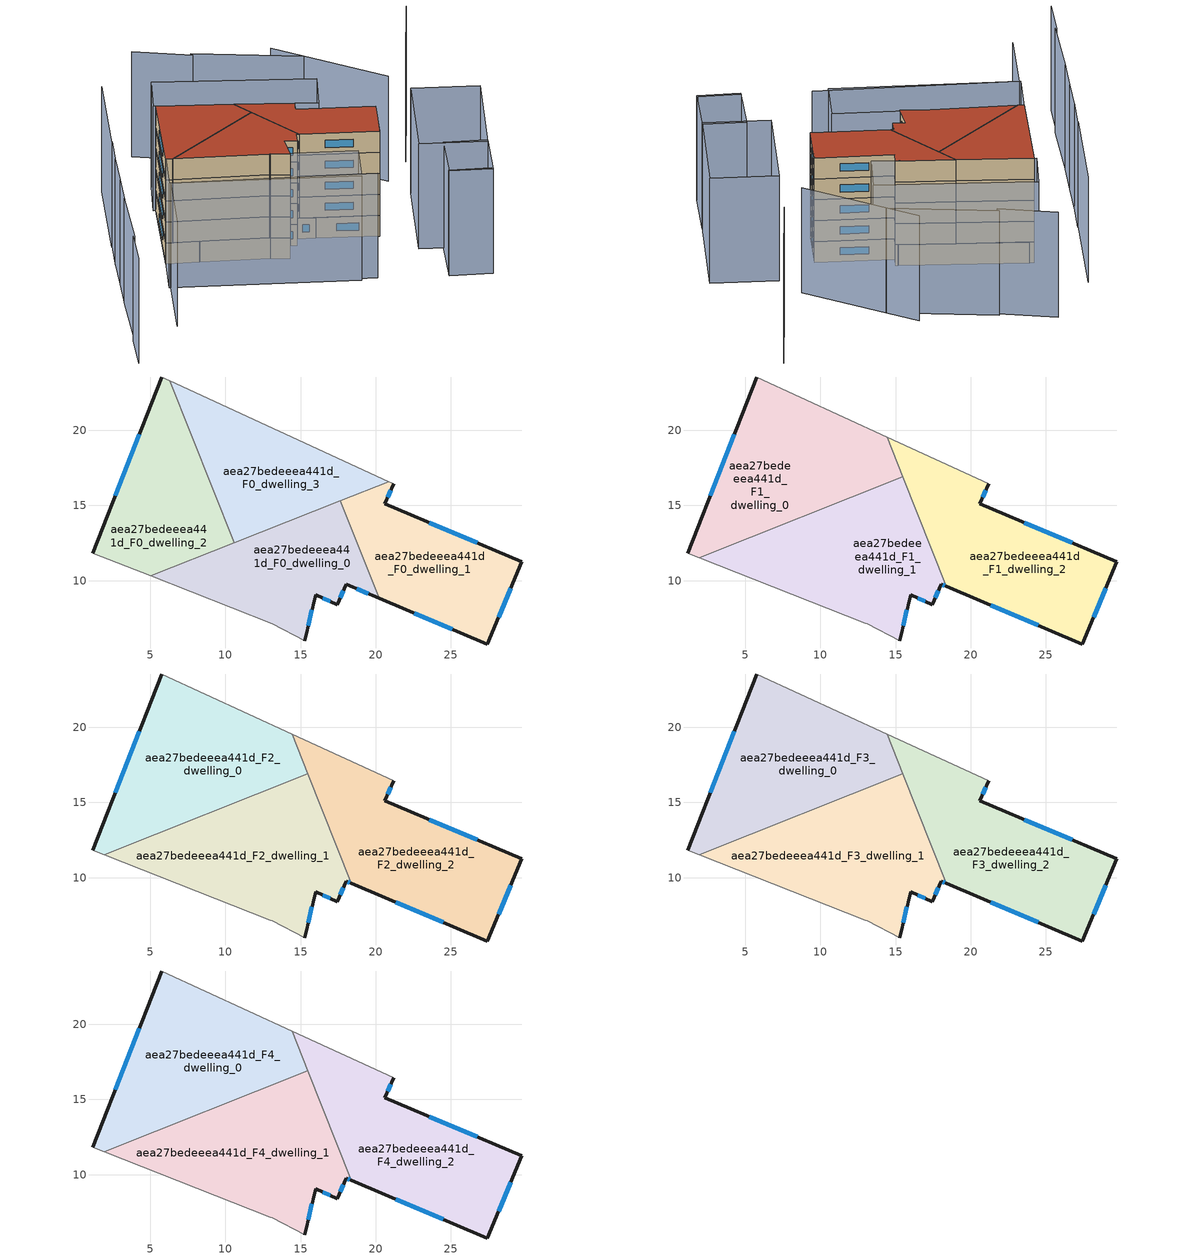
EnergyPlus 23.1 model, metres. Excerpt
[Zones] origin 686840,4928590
aea27bedeeea441d_F0_dwelling_0
 floor ground (EU_floor_Construction): 17.66,15.32 20.23,8.84 18.05,9.76 17.45,8.4 16,9.05 15.27,6 13.13,7.12 10.57,12.51 z0; 10.57,12.51 13.13,7.12 5.03,10.31 z0
 wall outside (EU_wall_Construction): 15.27,6 16,9.05 17.45,8.4 18.05,9.76 20.23,8.84 z0:3
 wall adiabatic (EU_wall_Construction): 5.03,10.31 13.13,7.12 15.27,6 z0:3
 wall to aea27bedeeea441d_F0_dwelling_1 (EU_wall_Construction): 20.23,8.84 17.66,15.32 z0:3
 wall to aea27bedeeea441d_F0_dwelling_3 (EU_wall_Construction): 17.66,15.32 10.57,12.51 z0:3
 wall to aea27bedeeea441d_F0_dwelling_2 (EU_wall_Construction): 10.57,12.51 5.03,10.31 z0:3
 window (EU_Window_Construction): 15.5,6.99 15.76,8.06 / 18.76,9.46 19.52,9.14 / 17.64,8.84 17.85,9.32 / 16.47,8.84 16.98,8.61 z0.98:2.02
aea27bedeeea441d_F0_dwelling_1
 floor ground (EU_floor_Construction): 29.74,11.27 27.44,5.78 20.23,8.84 17.66,15.32 20.87,16.6 21.21,16.44 20.6,15.1 z0
 wall outside (EU_wall_Construction): 20.23,8.84 27.44,5.78 29.74,11.27 20.6,15.1 21.21,16.44 z0:3
 wall adiabatic (EU_wall_Construction): 21.21,16.44 20.87,16.6 z0:3
 wall to aea27bedeeea441d_F0_dwelling_3 (EU_wall_Construction): 20.87,16.6 17.66,15.32 z0:3
 window (EU_Window_Construction): 20.8,15.54 21.01,16.01 / 26.76,12.52 23.57,13.86 / 28.18,7.57 28.99,9.49 / 22.57,7.84 25.09,6.78 z0.98:2.02
aea27bedeeea441d_F0_dwelling_2
 floor ground (EU_floor_Construction): 6.28,23.31 10.57,12.51 5.03,10.31 1.16,11.83 5.77,23.55 z0
 wall outside (EU_wall_Construction): 5.77,23.55 1.16,11.83 z0:3
 wall adiabatic (EU_wall_Construction): 1.16,11.83 5.03,10.31 / 6.29,23.31 5.77,23.55 z0:3
 wall to aea27bedeeea441d_F0_dwelling_3 (EU_wall_Construction): 10.57,12.51 6.29,23.31 z0:3
 window (EU_Window_Construction): 4.27,19.74 2.66,15.64 z0.98:2.02
aea27bedeeea441d_F0_dwelling_3
 floor ground (EU_floor_Construction): 20.87,16.6 10.57,12.51 6.29,23.31 z0
 wall adiabatic (EU_wall_Construction): 20.87,16.6 6.29,23.31 z0:3
aea27bedeeea441d_F1_dwelling_0
 floor to aea27bedeeea441d_F0_dwelling_2 (EU_floor_Construction): 6.29,23.31 9.73,14.62 1.93,11.53 1.16,11.83 5.77,23.55 z3
 floor to aea27bedeeea441d_F0_dwelling_3 (EU_floor_Construction): 14.44,19.56 15.49,16.91 9.73,14.62 6.29,23.31 z3
 wall outside (EU_wall_Construction): 5.77,23.55 1.16,11.83 z3:6
 wall adiabatic (EU_wall_Construction): 14.44,19.56 5.77,23.55 / 1.16,11.83 1.93,11.53 z3:6
 wall to aea27bedeeea441d_F1_dwelling_1 (EU_wall_Construction): 1.93,11.53 15.49,16.91 z3:6
 wall to aea27bedeeea441d_F1_dwelling_2 (EU_wall_Construction): 15.49,16.91 14.44,19.56 z3:6
 window (EU_Window_Construction): 4.27,19.74 2.66,15.64 z3.98:5.02
aea27bedeeea441d_F1_dwelling_1
 floor to aea27bedeeea441d_F0_dwelling_0 (EU_floor_Construction): 16.33,14.79 18.38,9.62 18.05,9.76 17.45,8.4 16,9.05 11.99,9.51 10.57,12.51 z3; 10.57,12.51 11.93,9.52 5.03,10.31 z3; 11.93,9.52 12.99,7.18 5.03,10.31 z3; 16,9.05 15.27,6 13.13,7.12 11.99,9.51 z3; 10.57,12.51 11.99,9.51 11.93,9.52 z3; 11.99,9.51 13.13,7.12 12.99,7.18 11.93,9.52 z3
 floor to aea27bedeeea441d_F0_dwelling_3 (EU_floor_Construction): 15.49,16.91 16.33,14.79 10.57,12.51 9.73,14.62 z3
 floor to aea27bedeeea441d_F0_dwelling_2 (EU_floor_Construction): 9.73,14.62 10.57,12.51 5.03,10.31 1.93,11.53 z3
 wall outside (EU_wall_Construction): 15.27,6 16,9.05 17.45,8.4 18.05,9.76 18.39,9.62 z3:6
 wall adiabatic (EU_wall_Construction): 1.93,11.53 12.99,7.18 13.13,7.12 15.27,6 z3:6
 wall to aea27bedeeea441d_F1_dwelling_2 (EU_wall_Construction): 18.39,9.62 15.49,16.91 z3:6
 window (EU_Window_Construction): 18.16,9.72 18.28,9.67 / 17.64,8.84 17.85,9.32 / 16.47,8.84 16.98,8.61 / 15.5,6.99 15.76,8.06 z3.98:5.02
aea27bedeeea441d_F1_dwelling_2
 floor to aea27bedeeea441d_F0_dwelling_0 (EU_floor_Construction): 17.66,15.32 20.23,8.84 18.38,9.62 16.33,14.79 z3
 floor to aea27bedeeea441d_F0_dwelling_3 (EU_floor_Construction): 20.87,16.6 16.33,14.79 14.44,19.56 z3
 floor to aea27bedeeea441d_F0_dwelling_1 (EU_floor_Construction): 29.74,11.27 27.44,5.78 20.23,8.84 17.66,15.32 20.87,16.6 20.6,15.1 z3; 21.21,16.44 20.6,15.1 20.87,16.6 z3
 wall outside (EU_wall_Construction): 18.39,9.62 27.44,5.78 29.74,11.27 20.6,15.1 21.21,16.44 z3:6
 wall adiabatic (EU_wall_Construction): 21.21,16.44 14.44,19.56 z3:6
 window (EU_Window_Construction): 21.33,8.37 24.49,7.03 / 20.8,15.54 21.01,16.01 / 26.76,12.52 23.57,13.86 / 28.18,7.57 28.99,9.49 z3.98:5.02
aea27bedeeea441d_F2_dwelling_0
 floor to aea27bedeeea441d_F1_dwelling_0 (EU_floor_Construction): 14.44,19.56 15.49,16.91 1.93,11.53 1.16,11.83 5.77,23.55 z6
 wall outside (EU_wall_Construction): 5.77,23.55 1.16,11.83 z6:9
 wall adiabatic (EU_wall_Construction): 14.44,19.56 5.77,23.55 / 1.16,11.83 1.93,11.53 z6:9
 wall to aea27bedeeea441d_F2_dwelling_1 (EU_wall_Construction): 1.93,11.53 15.49,16.91 z6:9
 wall to aea27bedeeea441d_F2_dwelling_2 (EU_wall_Construction): 15.49,16.91 14.44,19.56 z6:9
 window (EU_Window_Construction): 4.27,19.74 2.66,15.64 z6.98:8.02
aea27bedeeea441d_F2_dwelling_1
 floor to aea27bedeeea441d_F1_dwelling_1 (EU_floor_Construction): 15.49,16.91 18.38,9.62 18.05,9.76 17.45,8.4 16,9.05 15.27,6 13.13,7.12 12.99,7.18 1.93,11.53 z6
 wall outside (EU_wall_Construction): 15.27,6 16,9.05 17.45,8.4 18.05,9.76 18.39,9.62 z6:9
 wall adiabatic (EU_wall_Construction): 1.93,11.53 12.99,7.18 13.13,7.12 15.27,6 z6:9
 wall to aea27bedeeea441d_F2_dwelling_2 (EU_wall_Construction): 18.39,9.62 15.49,16.91 z6:9
 window (EU_Window_Construction): 18.16,9.72 18.28,9.67 / 17.64,8.84 17.85,9.32 / 16.47,8.84 16.98,8.61 / 15.5,6.99 15.76,8.06 z6.98:8.02
aea27bedeeea441d_F2_dwelling_2
 floor to aea27bedeeea441d_F1_dwelling_2 (EU_floor_Construction): 29.74,11.27 27.44,5.78 18.38,9.62 14.44,19.56 21.21,16.44 20.6,15.1 z6
 wall outside (EU_wall_Construction): 18.39,9.62 27.44,5.78 29.74,11.27 20.6,15.1 21.21,16.44 z6:9
 wall adiabatic (EU_wall_Construction): 21.21,16.44 14.44,19.56 z6:9
 window (EU_Window_Construction): 21.33,8.37 24.49,7.03 / 20.8,15.54 21.01,16.01 / 26.76,12.52 23.57,13.86 / 28.18,7.57 28.99,9.49 z6.98:8.02
aea27bedeeea441d_F3_dwelling_0
 floor to aea27bedeeea441d_F2_dwelling_0 (EU_floor_Construction): 14.44,19.56 15.49,16.91 1.93,11.53 1.16,11.83 5.77,23.55 z9
 wall outside (EU_wall_Construction): 5.77,23.55 1.16,11.83 z9:12
 wall adiabatic (EU_wall_Construction): 14.44,19.56 5.77,23.55 / 1.16,11.83 1.93,11.53 z9:12
 wall to aea27bedeeea441d_F3_dwelling_1 (EU_wall_Construction): 1.93,11.53 15.49,16.91 z9:12
 wall to aea27bedeeea441d_F3_dwelling_2 (EU_wall_Construction): 15.49,16.91 14.44,19.56 z9:12
 window (EU_Window_Construction): 4.27,19.74 2.66,15.64 z9.98:11.02
aea27bedeeea441d_F3_dwelling_1
 floor to aea27bedeeea441d_F2_dwelling_1 (EU_floor_Construction): 15.49,16.91 18.38,9.62 18.05,9.76 17.45,8.4 16,9.05 15.27,6 13.13,7.12 12.99,7.18 1.93,11.53 z9
 wall outside (EU_wall_Construction): 15.27,6 16,9.05 17.45,8.4 18.05,9.76 18.39,9.62 z9:12
 wall adiabatic (EU_wall_Construction): 1.93,11.53 12.99,7.18 13.13,7.12 15.27,6 z9:12
 wall to aea27bedeeea441d_F3_dwelling_2 (EU_wall_Construction): 18.39,9.62 15.49,16.91 z9:12
 window (EU_Window_Construction): 18.16,9.72 18.28,9.67 / 17.64,8.84 17.85,9.32 / 16.47,8.84 16.98,8.61 / 15.5,6.99 15.76,8.06 z9.98:11.02
aea27bedeeea441d_F3_dwelling_2
 floor to aea27bedeeea441d_F2_dwelling_2 (EU_floor_Construction): 29.74,11.27 27.44,5.78 18.38,9.62 14.44,19.56 21.21,16.44 20.6,15.1 z9
 wall outside (EU_wall_Construction): 18.39,9.62 27.44,5.78 29.74,11.27 20.6,15.1 21.21,16.44 z9:12
 wall adiabatic (EU_wall_Construction): 21.21,16.44 14.44,19.56 z9:12
 window (EU_Window_Construction): 21.33,8.37 24.49,7.03 / 20.8,15.54 21.01,16.01 / 26.76,12.52 23.57,13.86 / 28.18,7.57 28.99,9.49 z9.98:11.02
aea27bedeeea441d_F4_dwelling_0
 floor to aea27bedeeea441d_F3_dwelling_0 (EU_floor_Construction): 14.44,19.56 15.49,16.91 1.93,11.53 1.16,11.83 5.77,23.55 z12
 wall outside (EU_wall_Construction): 5.77,23.55 1.16,11.83 z12:15
 wall adiabatic (EU_wall_Construction): 14.44,19.56 5.77,23.55 / 1.16,11.83 1.93,11.53 z12:15
 wall to aea27bedeeea441d_F4_dwelling_1 (EU_wall_Construction): 1.93,11.53 15.49,16.91 z12:15
 wall to aea27bedeeea441d_F4_dwelling_2 (EU_wall_Construction): 15.49,16.91 14.44,19.56 z12:15
 window (EU_Window_Construction): 4.27,19.74 2.66,15.64 z12.98:14.02
 roof outside (EU_roof_Construction): 15.49,16.91 14.44,19.56 5.77,23.55 1.16,11.83 1.93,11.53 z15
aea27bedeeea441d_F4_dwelling_1
 floor to aea27bedeeea441d_F3_dwelling_1 (EU_floor_Construction): 15.49,16.91 18.38,9.62 18.05,9.76 17.45,8.4 16,9.05 15.27,6 13.13,7.12 12.99,7.18 1.93,11.53 z12
 wall outside (EU_wall_Construction): 15.27,6 16,9.05 17.45,8.4 18.05,9.76 18.39,9.62 z12:15
 wall adiabatic (EU_wall_Construction): 1.93,11.53 12.99,7.18 13.13,7.12 15.27,6 z12:15
 wall to aea27bedeeea441d_F4_dwelling_2 (EU_wall_Construction): 18.39,9.62 15.49,16.91 z12:15
 window (EU_Window_Construction): 18.16,9.72 18.28,9.67 / 17.64,8.84 17.85,9.32 / 16.47,8.84 16.98,8.61 / 15.5,6.99 15.76,8.06 z12.98:14.02
 roof outside (EU_roof_Construction): 17.45,8.4 18.05,9.76 18.38,9.62 15.49,16.91 1.93,11.53 12.99,7.18 13.13,7.12 15.27,6 16,9.05 z15
aea27bedeeea441d_F4_dwelling_2
 floor to aea27bedeeea441d_F3_dwelling_2 (EU_floor_Construction): 29.74,11.27 27.44,5.78 18.38,9.62 14.44,19.56 21.21,16.44 20.6,15.1 z12
 wall outside (EU_wall_Construction): 18.39,9.62 27.44,5.78 29.74,11.27 20.6,15.1 21.21,16.44 z12:15
 wall adiabatic (EU_wall_Construction): 21.21,16.44 14.44,19.56 z12:15
 window (EU_Window_Construction): 21.33,8.37 24.49,7.03 / 20.8,15.54 21.01,16.01 / 26.76,12.52 23.57,13.86 / 28.18,7.57 28.99,9.49 z12.98:14.02
 roof outside (EU_roof_Construction): 27.44,5.78 29.74,11.27 20.6,15.1 21.21,16.44 14.44,19.56 18.38,9.62 z15
shading: 30.86,-6.18 35.76,-8.08 / -4.25,-1.88 -0.87,6.58 / -0.87,6.58 22.75,-2.86 / -10.66,-2.47 -12.38,-7.42 / -7.54,6.01 -10.47,-2.53 / -6.01,10.13 -7.61,5.67 / -4.3,14.76 -5.96,10.11 / 38.24,19.91 43.79,30.59 / -2.83,18.49 -4.5,14.2 / 1.91,30.6 -2.97,18.35 / 34.3,16.83 24.46,29.26 / 27.24,25.76 15.21,32.59 / 15.25,32.11 8.97,36.28 / 30.78,-6.39 33.23,-0.05 / 33.23,-0.05 38.31,-2.01 / 38.31,-2.01 35.86,-8.35 / 35.86,-8.35 30.78,-6.39 / 20.78,-2.5 -1.02,6.64 / -1.02,6.64 1.27,12.09 / 1.27,12.09 23.07,2.95 / 23.07,2.95 20.78,-2.5 / 43.29,9.72 38.19,-2.35 / 38.19,-2.35 30.35,0.97 / 30.35,0.97 35.45,13.04 / 35.45,13.04 43.29,9.72 / 23.86,15.18 5.47,23.69 / 5.47,23.69 7.83,28.79 / 7.83,28.79 26.22,20.28 / 26.22,20.28 23.86,15.18 z0:15
[Building]
EU S2 Campaign: North Axis=0; Terrain=City; Solar Distribution=FullExterior
[Site:Location]
Bologna: Latitude=44.5; Longitude=11.25; Time Zone=1; Elevation=37
[SizingPeriod:WeatherFileDays]
AnnualSizingPeriod: Begin Month=1; Begin Day of Month=1; End Month=12; End Day of Month=31; Day of Week for Start Day=Monday; Use Weather File Daylight Saving Period=No; Use Weather File Rain and Snow Indicators=No
[MATERIAL]
EU_InternalMass_Material: Roughness=MediumRough; Thickness=0.1; Conductivity=1; Density=1800; Specific Heat=900; Thermal Absorptance=0.9; Solar Absorptance=0.7; Visible Absorptance=0.7
[MATERIAL:NOMASS] Roughness=MediumRough; Thermal Absorptance=0.9; Solar Absorptance=0.7; Visible Absorptance=0.7
Name | Thermal Resistance
EU_wall_NoMass | 0.905828
EU_roof_NoMass | 0.37593
EU_floor_NoMass | 0.67114
[WINDOWMATERIAL:SIMPLEGLAZINGSYSTEM]
EU_Window_SimpleGlazing: UFactor=4.52486; Solar Heat Gain Coefficient=0.85; Visible Transmittance=0.85
[CONSTRUCTION]
EU_wall_Construction: EU_wall_NoMass
EU_roof_Construction: EU_roof_NoMass
EU_floor_Construction: EU_floor_NoMass
EU_InternalMass_Construction: EU_InternalMass_Material
EU_Window_Construction: EU_Window_SimpleGlazing
[ZONE] Type=1; Multiplier=1; Ceiling Height=autocalculate; Floor Area=autocalculate; Part of Total Floor Area=Yes
Name | Volume
aea27bedeeea441d_F0_dwelling_0 | 193.144
aea27bedeeea441d_F1_dwelling_0 | 257.573
aea27bedeeea441d_F2_dwelling_0; aea27bedeeea441d_F3_dwelling_0; aea27bedeeea441d_F4_dwelling_0 | 257.577
aea27bedeeea441d_F0_dwelling_1 | 193.148
aea27bedeeea441d_F1_dwelling_1 | 257.515
aea27bedeeea441d_F2_dwelling_1; aea27bedeeea441d_F3_dwelling_1; aea27bedeeea441d_F4_dwelling_1 | 257.528
aea27bedeeea441d_F0_dwelling_2 | 193.173
aea27bedeeea441d_F1_dwelling_2 | 257.518
aea27bedeeea441d_F2_dwelling_2; aea27bedeeea441d_F3_dwelling_2; aea27bedeeea441d_F4_dwelling_2 | 257.53
aea27bedeeea441d_F0_dwelling_3 | 193.177
[INTERNALMASS] Construction=EU_InternalMass_Construction
Name | Zone or ZoneList | Surface Area
aea27bedeeea441d_F0_dwelling_0_EU_InternalMass | aea27bedeeea441d_F0_dwelling_0 | 64.3844
aea27bedeeea441d_F0_dwelling_1_EU_InternalMass | aea27bedeeea441d_F0_dwelling_1 | 64.3838
aea27bedeeea441d_F0_dwelling_2_EU_InternalMass | aea27bedeeea441d_F0_dwelling_2 | 64.3912
aea27bedeeea441d_F0_dwelling_3_EU_InternalMass | aea27bedeeea441d_F0_dwelling_3 | 64.3921
aea27bedeeea441d_F1_dwelling_0_EU_InternalMass | aea27bedeeea441d_F1_dwelling_0 | 85.8571
aea27bedeeea441d_F1_dwelling_1_EU_InternalMass | aea27bedeeea441d_F1_dwelling_1 | 85.843
aea27bedeeea441d_F1_dwelling_2_EU_InternalMass | aea27bedeeea441d_F1_dwelling_2 | 85.8434
aea27bedeeea441d_F2_dwelling_0_EU_InternalMass | aea27bedeeea441d_F2_dwelling_0 | 85.8571
aea27bedeeea441d_F2_dwelling_1_EU_InternalMass | aea27bedeeea441d_F2_dwelling_1 | 85.843
aea27bedeeea441d_F2_dwelling_2_EU_InternalMass | aea27bedeeea441d_F2_dwelling_2 | 85.8434
aea27bedeeea441d_F3_dwelling_0_EU_InternalMass | aea27bedeeea441d_F3_dwelling_0 | 85.8571
aea27bedeeea441d_F3_dwelling_1_EU_InternalMass | aea27bedeeea441d_F3_dwelling_1 | 85.843
aea27bedeeea441d_F3_dwelling_2_EU_InternalMass | aea27bedeeea441d_F3_dwelling_2 | 85.8434
aea27bedeeea441d_F4_dwelling_0_EU_InternalMass | aea27bedeeea441d_F4_dwelling_0 | 85.8571
aea27bedeeea441d_F4_dwelling_1_EU_InternalMass | aea27bedeeea441d_F4_dwelling_1 | 85.843
aea27bedeeea441d_F4_dwelling_2_EU_InternalMass | aea27bedeeea441d_F4_dwelling_2 | 85.8434
[OTHEREQUIPMENT] Fuel Type=Electricity; Design Level Calculation Method=Watts/Area; Power per Zone Floor Area=1; Fraction Latent=0; Fraction Radiant=0; Fraction Lost=0; Carbon Dioxide Generation Rate=0; EndUse Subcategory=EU_Step8_InternalGains
Name | Zone or ZoneList or Space or SpaceList | Schedule
EU_Step8_InternalGain_aea27bedeeea441d_F0_dwelling_0_f000 | aea27bedeeea441d_F0_dwelling_0 | EU_Step8_GainSchedule_aea27bedeeea441d_F0_dwelling_0_f000
EU_Step8_InternalGain_aea27bedeeea441d_F0_dwelling_1_f000 | aea27bedeeea441d_F0_dwelling_1 | EU_Step8_GainSchedule_aea27bedeeea441d_F0_dwelling_1_f000
EU_Step8_InternalGain_aea27bedeeea441d_F0_dwelling_2_f000 | aea27bedeeea441d_F0_dwelling_2 | EU_Step8_GainSchedule_aea27bedeeea441d_F0_dwelling_2_f000
EU_Step8_InternalGain_aea27bedeeea441d_F0_dwelling_3_f000 | aea27bedeeea441d_F0_dwelling_3 | EU_Step8_GainSchedule_aea27bedeeea441d_F0_dwelling_3_f000
EU_Step8_InternalGain_aea27bedeeea441d_F1_dwelling_0_f000 | aea27bedeeea441d_F1_dwelling_0 | EU_Step8_GainSchedule_aea27bedeeea441d_F1_dwelling_0_f000
EU_Step8_InternalGain_aea27bedeeea441d_F1_dwelling_1_f000 | aea27bedeeea441d_F1_dwelling_1 | EU_Step8_GainSchedule_aea27bedeeea441d_F1_dwelling_1_f000
EU_Step8_InternalGain_aea27bedeeea441d_F1_dwelling_2_f000 | aea27bedeeea441d_F1_dwelling_2 | EU_Step8_GainSchedule_aea27bedeeea441d_F1_dwelling_2_f000
EU_Step8_InternalGain_aea27bedeeea441d_F2_dwelling_0_f000 | aea27bedeeea441d_F2_dwelling_0 | EU_Step8_GainSchedule_aea27bedeeea441d_F2_dwelling_0_f000
EU_Step8_InternalGain_aea27bedeeea441d_F2_dwelling_1_f000 | aea27bedeeea441d_F2_dwelling_1 | EU_Step8_GainSchedule_aea27bedeeea441d_F2_dwelling_1_f000
EU_Step8_InternalGain_aea27bedeeea441d_F2_dwelling_2_f000 | aea27bedeeea441d_F2_dwelling_2 | EU_Step8_GainSchedule_aea27bedeeea441d_F2_dwelling_2_f000
EU_Step8_InternalGain_aea27bedeeea441d_F3_dwelling_0_f000 | aea27bedeeea441d_F3_dwelling_0 | EU_Step8_GainSchedule_aea27bedeeea441d_F3_dwelling_0_f000
EU_Step8_InternalGain_aea27bedeeea441d_F3_dwelling_1_f000 | aea27bedeeea441d_F3_dwelling_1 | EU_Step8_GainSchedule_aea27bedeeea441d_F3_dwelling_1_f000
EU_Step8_InternalGain_aea27bedeeea441d_F3_dwelling_2_f000 | aea27bedeeea441d_F3_dwelling_2 | EU_Step8_GainSchedule_aea27bedeeea441d_F3_dwelling_2_f000
EU_Step8_InternalGain_aea27bedeeea441d_F4_dwelling_0_f000 | aea27bedeeea441d_F4_dwelling_0 | EU_Step8_GainSchedule_aea27bedeeea441d_F4_dwelling_0_f000
EU_Step8_InternalGain_aea27bedeeea441d_F4_dwelling_1_f000 | aea27bedeeea441d_F4_dwelling_1 | EU_Step8_GainSchedule_aea27bedeeea441d_F4_dwelling_1_f000
EU_Step8_InternalGain_aea27bedeeea441d_F4_dwelling_2_f000 | aea27bedeeea441d_F4_dwelling_2 | EU_Step8_GainSchedule_aea27bedeeea441d_F4_dwelling_2_f000
[ZONEVENTILATION:DESIGNFLOWRATE] Schedule=EU_AlwaysOn; Design Flow Rate Calculation Method=AirChanges/Hour; Air Changes per Hour=0.73129; Ventilation Type=Natural; Fan Pressure Rise=0; Fan Total Efficiency=1; Constant Term Coefficient=1; Temperature Term Coefficient=0; Velocity Term Coefficient=0; Velocity Squared Term Coefficient=0; Minimum Indoor Temperature=-100; Maximum Indoor Temperature=100; Delta Temperature=-100; Minimum Outdoor Temperature=-100; Maximum Outdoor Temperature=100; Maximum Wind Speed=40
Name | Zone or ZoneList or Space or SpaceList
EU_ConstantAir_aea27bedeeea441d_F0_dwelling_0 | aea27bedeeea441d_F0_dwelling_0
EU_ConstantAir_aea27bedeeea441d_F0_dwelling_1 | aea27bedeeea441d_F0_dwelling_1
EU_ConstantAir_aea27bedeeea441d_F0_dwelling_2 | aea27bedeeea441d_F0_dwelling_2
EU_ConstantAir_aea27bedeeea441d_F0_dwelling_3 | aea27bedeeea441d_F0_dwelling_3
EU_ConstantAir_aea27bedeeea441d_F1_dwelling_0 | aea27bedeeea441d_F1_dwelling_0
EU_ConstantAir_aea27bedeeea441d_F1_dwelling_1 | aea27bedeeea441d_F1_dwelling_1
EU_ConstantAir_aea27bedeeea441d_F1_dwelling_2 | aea27bedeeea441d_F1_dwelling_2
EU_ConstantAir_aea27bedeeea441d_F2_dwelling_0 | aea27bedeeea441d_F2_dwelling_0
EU_ConstantAir_aea27bedeeea441d_F2_dwelling_1 | aea27bedeeea441d_F2_dwelling_1
EU_ConstantAir_aea27bedeeea441d_F2_dwelling_2 | aea27bedeeea441d_F2_dwelling_2
EU_ConstantAir_aea27bedeeea441d_F3_dwelling_0 | aea27bedeeea441d_F3_dwelling_0
EU_ConstantAir_aea27bedeeea441d_F3_dwelling_1 | aea27bedeeea441d_F3_dwelling_1
EU_ConstantAir_aea27bedeeea441d_F3_dwelling_2 | aea27bedeeea441d_F3_dwelling_2
EU_ConstantAir_aea27bedeeea441d_F4_dwelling_0 | aea27bedeeea441d_F4_dwelling_0
EU_ConstantAir_aea27bedeeea441d_F4_dwelling_1 | aea27bedeeea441d_F4_dwelling_1
EU_ConstantAir_aea27bedeeea441d_F4_dwelling_2 | aea27bedeeea441d_F4_dwelling_2
[HVACTEMPLATE:THERMOSTAT] Constant Heating Setpoint=20; Constant Cooling Setpoint=50
EU_HeatOnly_aea27bedeeea441d_F0_dwelling_0; EU_HeatOnly_aea27bedeeea441d_F0_dwelling_1; EU_HeatOnly_aea27bedeeea441d_F0_dwelling_2; EU_HeatOnly_aea27bedeeea441d_F0_dwelling_3; EU_HeatOnly_aea27bedeeea441d_F1_dwelling_0; EU_HeatOnly_aea27bedeeea441d_F1_dwelling_1; EU_HeatOnly_aea27bedeeea441d_F1_dwelling_2; EU_HeatOnly_aea27bedeeea441d_F2_dwelling_0; EU_HeatOnly_aea27bedeeea441d_F2_dwelling_1; EU_HeatOnly_aea27bedeeea441d_F2_dwelling_2; EU_HeatOnly_aea27bedeeea441d_F3_dwelling_0; EU_HeatOnly_aea27bedeeea441d_F3_dwelling_1; EU_HeatOnly_aea27bedeeea441d_F3_dwelling_2; EU_HeatOnly_aea27bedeeea441d_F4_dwelling_0; EU_HeatOnly_aea27bedeeea441d_F4_dwelling_1; EU_HeatOnly_aea27bedeeea441d_F4_dwelling_2
[HVACTEMPLATE:ZONE:IDEALLOADSAIRSYSTEM] System Availability Schedule=EU_AlwaysOn; Maximum Heating Supply Air Temperature=50; Minimum Cooling Supply Air Temperature=13; Maximum Heating Supply Air Humidity Ratio=0.0156; Minimum Cooling Supply Air Humidity Ratio=0.0077; Heating Limit=NoLimit; Cooling Limit=NoLimit; Heating Availability Schedule=EU_AlwaysOn; Cooling Availability Schedule=EU_CoolingOff; Dehumidification Control Type=ConstantSensibleHeatRatio; Cooling Sensible Heat Ratio=0.7; Dehumidification Setpoint=60; Humidification Control Type=None; Humidification Setpoint=30; Outdoor Air Method=None; Outdoor Air Flow Rate per Person=0.00944; Outdoor Air Flow Rate per Zone Floor Area=0; Outdoor Air Flow Rate per Zone=0; Demand Controlled Ventilation Type=None; Outdoor Air Economizer Type=NoEconomizer; Heat Recovery Type=None; Sensible Heat Recovery Effectiveness=0.7; Latent Heat Recovery Effectiveness=0.65
Name | Template Thermostat
aea27bedeeea441d_F0_dwelling_0 | EU_HeatOnly_aea27bedeeea441d_F0_dwelling_0
aea27bedeeea441d_F0_dwelling_1 | EU_HeatOnly_aea27bedeeea441d_F0_dwelling_1
aea27bedeeea441d_F0_dwelling_2 | EU_HeatOnly_aea27bedeeea441d_F0_dwelling_2
aea27bedeeea441d_F0_dwelling_3 | EU_HeatOnly_aea27bedeeea441d_F0_dwelling_3
aea27bedeeea441d_F1_dwelling_0 | EU_HeatOnly_aea27bedeeea441d_F1_dwelling_0
aea27bedeeea441d_F1_dwelling_1 | EU_HeatOnly_aea27bedeeea441d_F1_dwelling_1
aea27bedeeea441d_F1_dwelling_2 | EU_HeatOnly_aea27bedeeea441d_F1_dwelling_2
aea27bedeeea441d_F2_dwelling_0 | EU_HeatOnly_aea27bedeeea441d_F2_dwelling_0
aea27bedeeea441d_F2_dwelling_1 | EU_HeatOnly_aea27bedeeea441d_F2_dwelling_1
aea27bedeeea441d_F2_dwelling_2 | EU_HeatOnly_aea27bedeeea441d_F2_dwelling_2
aea27bedeeea441d_F3_dwelling_0 | EU_HeatOnly_aea27bedeeea441d_F3_dwelling_0
aea27bedeeea441d_F3_dwelling_1 | EU_HeatOnly_aea27bedeeea441d_F3_dwelling_1
aea27bedeeea441d_F3_dwelling_2 | EU_HeatOnly_aea27bedeeea441d_F3_dwelling_2
aea27bedeeea441d_F4_dwelling_0 | EU_HeatOnly_aea27bedeeea441d_F4_dwelling_0
aea27bedeeea441d_F4_dwelling_1 | EU_HeatOnly_aea27bedeeea441d_F4_dwelling_1
aea27bedeeea441d_F4_dwelling_2 | EU_HeatOnly_aea27bedeeea441d_F4_dwelling_2
[SIZING:ZONE] Zone Cooling Design Supply Air Temperature Input Method=SupplyAirTemperature; Zone Cooling Design Supply Air Temperature=13; Zone Heating Design Supply Air Temperature Input Method=SupplyAirTemperature; Zone Heating Design Supply Air Temperature=50; Zone Cooling Design Supply Air Humidity Ratio=0.008; Zone Heating Design Supply Air Humidity Ratio=0.008; Cooling Design Air Flow Method=DesignDay; Cooling Design Air Flow Rate=0; Cooling Minimum Air Flow per Zone Floor Area=0.000762; Cooling Minimum Air Flow=0; Cooling Minimum Air Flow Fraction=0.2; Heating Design Air Flow Method=DesignDay; Heating Design Air Flow Rate=0; Heating Maximum Air Flow per Zone Floor Area=0.002032; Heating Maximum Air Flow=0.141576; Heating Maximum Air Flow Fraction=0.3; Account for Dedicated Outdoor Air System=No; Dedicated Outdoor Air System Control Strategy=NeutralSupplyAir; Dedicated Outdoor Air Low Setpoint Temperature for Design=autosize; Dedicated Outdoor Air High Setpoint Temperature for Design=autosize; Zone Load Sizing Method=Sensible Load Only No Latent Load; Zone Latent Cooling Design Supply Air Humidity Ratio Input Method=HumidityRatioDifference; Zone Cooling Design Supply Air Humidity Ratio Difference=0.005; Zone Latent Heating Design Supply Air Humidity Ratio Input Method=HumidityRatioDifference; Zone Humidification Design Supply Air Humidity Ratio Difference=0.005
aea27bedeeea441d_F0_dwelling_0; aea27bedeeea441d_F0_dwelling_1; aea27bedeeea441d_F0_dwelling_2; aea27bedeeea441d_F0_dwelling_3; aea27bedeeea441d_F1_dwelling_0; aea27bedeeea441d_F1_dwelling_1; aea27bedeeea441d_F1_dwelling_2; aea27bedeeea441d_F2_dwelling_0; aea27bedeeea441d_F2_dwelling_1; aea27bedeeea441d_F2_dwelling_2; aea27bedeeea441d_F3_dwelling_0; aea27bedeeea441d_F3_dwelling_1; aea27bedeeea441d_F3_dwelling_2; aea27bedeeea441d_F4_dwelling_0; aea27bedeeea441d_F4_dwelling_1; aea27bedeeea441d_F4_dwelling_2
[SCHEDULE:CONSTANT]
Name | Hourly Value
EU_AlwaysOn | 1
EU_CoolingOff | 0
[SCHEDULE:FILE] Column Number=1; Rows to Skip at Top=0; Number of Hours of Data=8760; Column Separator=Comma; Interpolate to Timestep=No; Minutes per Item=60; Adjust Schedule for Daylight Savings=Yes
Name | File
EU_Step8_GainSchedule_aea27bedeeea441d_F0_dwelling_0_f000 | ../../schedules/aea27bedeeea441d/aea27bedeeea441d_F0_dwelling_0_f000_gain.csv
EU_Step8_GainSchedule_aea27bedeeea441d_F0_dwelling_1_f000 | ../../schedules/aea27bedeeea441d/aea27bedeeea441d_F0_dwelling_1_f000_gain.csv
EU_Step8_GainSchedule_aea27bedeeea441d_F0_dwelling_2_f000 | ../../schedules/aea27bedeeea441d/aea27bedeeea441d_F0_dwelling_2_f000_gain.csv
EU_Step8_GainSchedule_aea27bedeeea441d_F0_dwelling_3_f000 | ../../schedules/aea27bedeeea441d/aea27bedeeea441d_F0_dwelling_3_f000_gain.csv
EU_Step8_GainSchedule_aea27bedeeea441d_F1_dwelling_0_f000 | ../../schedules/aea27bedeeea441d/aea27bedeeea441d_F1_dwelling_0_f000_gain.csv
EU_Step8_GainSchedule_aea27bedeeea441d_F1_dwelling_1_f000 | ../../schedules/aea27bedeeea441d/aea27bedeeea441d_F1_dwelling_1_f000_gain.csv
EU_Step8_GainSchedule_aea27bedeeea441d_F1_dwelling_2_f000 | ../../schedules/aea27bedeeea441d/aea27bedeeea441d_F1_dwelling_2_f000_gain.csv
EU_Step8_GainSchedule_aea27bedeeea441d_F2_dwelling_0_f000 | ../../schedules/aea27bedeeea441d/aea27bedeeea441d_F2_dwelling_0_f000_gain.csv
EU_Step8_GainSchedule_aea27bedeeea441d_F2_dwelling_1_f000 | ../../schedules/aea27bedeeea441d/aea27bedeeea441d_F2_dwelling_1_f000_gain.csv
EU_Step8_GainSchedule_aea27bedeeea441d_F2_dwelling_2_f000 | ../../schedules/aea27bedeeea441d/aea27bedeeea441d_F2_dwelling_2_f000_gain.csv
EU_Step8_GainSchedule_aea27bedeeea441d_F3_dwelling_0_f000 | ../../schedules/aea27bedeeea441d/aea27bedeeea441d_F3_dwelling_0_f000_gain.csv
EU_Step8_GainSchedule_aea27bedeeea441d_F3_dwelling_1_f000 | ../../schedules/aea27bedeeea441d/aea27bedeeea441d_F3_dwelling_1_f000_gain.csv
EU_Step8_GainSchedule_aea27bedeeea441d_F3_dwelling_2_f000 | ../../schedules/aea27bedeeea441d/aea27bedeeea441d_F3_dwelling_2_f000_gain.csv
EU_Step8_GainSchedule_aea27bedeeea441d_F4_dwelling_0_f000 | ../../schedules/aea27bedeeea441d/aea27bedeeea441d_F4_dwelling_0_f000_gain.csv
EU_Step8_GainSchedule_aea27bedeeea441d_F4_dwelling_1_f000 | ../../schedules/aea27bedeeea441d/aea27bedeeea441d_F4_dwelling_1_f000_gain.csv
EU_Step8_GainSchedule_aea27bedeeea441d_F4_dwelling_2_f000 | ../../schedules/aea27bedeeea441d/aea27bedeeea441d_F4_dwelling_2_f000_gain.csv
